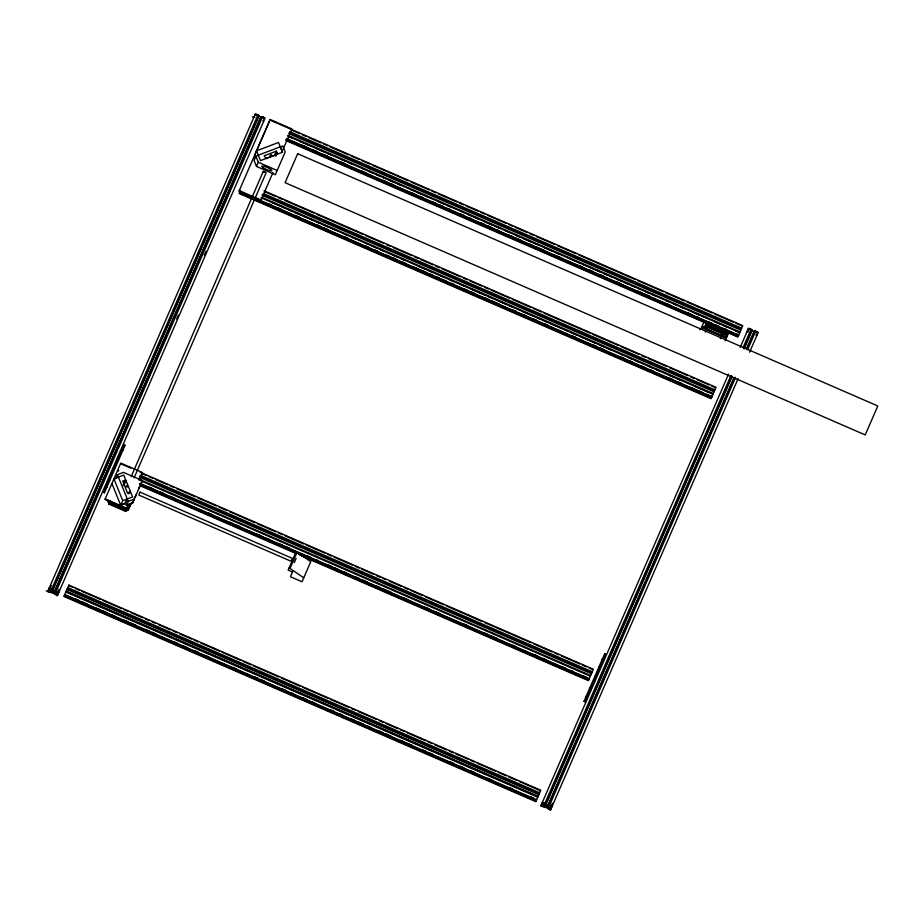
<?xml version="1.0" encoding="UTF-8"?>
<svg xmlns="http://www.w3.org/2000/svg" width="924" height="924" viewBox="0 0 924 924"><rect width="100%" height="100%" fill="white"/><g stroke="black" fill="none" stroke-linecap="round" stroke-linejoin="round"><path stroke-width="1.39" d="M131.231 476.576L263.248 171.402L264.83 171.748L266.158 172.661L134.13 477.835M47.655 591.626L255.428 113.767L257.946 114.853L258.743 115.408L52.194 590.436L49.457 589.835M51.363 585.47L48.637 591.73L51.363 592.33L49.226 590.378M58.963 592.041L54.782 591.002L50.612 588.6L52.61 589.477L51.813 588.923L257.946 114.853M52.021 592.041L53.176 589.408M49.376 590.032C53.234 590.078 63.56 596.269 52.079 592.088L259.043 116.124L256.733 114.53L258.743 115.408M53.962 592.896L260.915 116.932L263.64 117.533L261.584 116.643L55.094 591.695L57.392 593.277L59.113 589.316M54.851 591.025L260.984 116.955M58.766 583.425L55.325 591.348L57.981 591.926M59.91 580.78L61.631 576.819M64.507 570.212L70.825 555.694M71.968 553.049L73.689 549.087M74.844 546.442L80.007 534.557M81.162 531.924L82.883 527.962M84.026 525.317L85.747 521.355M86.902 518.711L92.065 506.826M93.22 504.192L94.941 500.231M96.084 497.586L97.239 494.941M98.96 490.979L101.259 485.701M102.402 483.056L104.123 479.094M105.278 476.461L106.999 472.499M108.143 469.854L113.317 457.969M114.46 455.336L116.181 451.374M117.325 448.729L118.48 446.084M120.201 442.122L122.499 436.844M123.643 434.199L125.364 430.238M126.519 427.604L128.24 423.642M129.383 420.998L134.558 409.113M135.701 406.468L137.422 402.506M140.298 395.911L146.616 381.381M147.759 378.736L151.213 370.813M152.356 368.179L155.798 360.256M156.953 357.611L160.395 349.688M161.538 347.043L163.271 343.081M164.414 340.448L172.453 321.956M173.597 319.311L175.317 315.35M176.472 312.716L181.635 300.831M182.79 298.186L184.511 294.225M185.655 291.58L187.376 287.618M188.531 284.985L193.694 273.1M194.849 270.455L196.569 266.493M197.713 263.848L198.868 261.215M200.589 257.253L202.887 251.963M204.031 249.33L205.752 245.368M206.907 242.723L208.628 238.762M209.771 236.117L210.926 233.483M212.647 229.522L214.946 224.243M216.089 221.598L217.81 217.637M221.829 208.397L227.004 196.512M228.147 193.867L229.868 189.905M232.744 183.298L236.186 175.375M237.329 172.742L239.062 168.78M241.926 162.174L243.647 158.212M244.802 155.567L248.244 147.644M249.388 145.01L252.841 137.087M253.985 134.442L257.426 126.519M258.581 123.874L260.88 118.595M56.399 590.921L262.531 116.851L265.096 117.972L57.323 595.83L53.708 593.474L46.2 590.99M176.657 318.988L178.378 315.026M204.377 255.232L206.098 251.27M103.43 492.423L124.128 444.837M104.4 492.85L125.087 445.252M283.033 149.422L291.938 128.956L270.178 119.496L254.527 155.463L255.405 157.646M270.178 119.496L239.016 191.176L711.815 396.766M118.468 471.067L118.757 470.385M240.506 190.402L239.154 193.497L710.995 398.66L715.938 387.283L263.929 190.737M115.639 478.84L117.452 474.67L123.446 472.372L142.365 480.561L140.564 484.73M258.316 155.347L255.879 156.272L254.065 160.441L256.468 166.401L275.34 174.682L285.216 151.975L282.813 146.027L280.365 146.951L282.501 152.229L260.441 160.626L256.549 150.82L278.505 142.469L282.432 152.194M108.882 504.1L108.039 500.473L108.882 504.1L125.318 511.249L128.217 510.14L131.474 502.633M129.499 505.855L128.147 508.974L125.652 509.933L109.61 502.956L110.499 500.935M256.468 166.401L258.281 162.231L255.879 156.272M123.804 482.42L124.705 480.33L123.192 485.227L124.163 484.857L125.976 480.688L125.006 481.058M127.131 498.972L125.11 503.615L120.721 505.289L122.742 500.646L113.918 478.875L123.747 475.052L132.617 496.927L122.742 500.646M266.077 158.42L264.183 155.786L276.38 151.155L274.567 155.313L266.031 158.57M128.413 493.786L130.284 491.337L129.383 493.416M275.525 155.451L277.154 153.084L276.38 151.155M275.802 156.214L277.154 153.084M127.293 498.96L125.491 503.13L126.461 505.543L132.467 503.257L142.365 480.561M126.461 505.543L128.274 501.386L117.452 474.67M125.652 509.933L126.53 507.911M125.318 511.249L128.54 509.39M128.944 503.811L126.715 508.928L104.966 499.468L120.778 463.109L142.527 472.568L139.201 480.237M260.764 200.635L272.938 172.638M130.677 503.545L129.245 506.444M132.467 503.257L134.28 499.087L128.274 501.386M135.574 496.13L135.216 496.95L136.209 494.663M139.281 487.641L139.639 486.821L139.085 488.103M296.05 551.894L288.138 570.096L292.492 571.991M303.765 577.789L290.009 568.433L297.02 552.309L310.776 561.677L302.033 581.774L290.436 576.726L292.608 571.725M294.282 562.589L296.13 558.327M699.78 329.718L700.184 328.782M700.704 329.556L703.869 322.28M701.189 328.852L701.963 327.073M701.674 327.743L701.339 328.505M706.294 323.331L704.007 328.598L726.241 338.265M705.335 332.143L708.258 325.421L705.832 324.382M720.316 338.658L723.249 331.935L728.066 334.049L725.155 340.76M583.968 701.374L604.666 653.776M584.938 701.79L605.624 654.204M728.551 374.139L540.759 806.028L546.823 807.876L550.427 810.233L738.08 378.678M740.216 347.32L748.544 328.17L751.847 329.81L743.808 348.302M747.874 332.074L747.1 331.473M748.706 330.18L747.932 329.568M734.603 377.269L548.567 805.127L550.623 806.017L546.015 804.596L543.716 803.014L545.714 803.88L544.917 803.337L730.953 375.491M743.011 347.759L751.05 329.267M731.75 376.033L545.299 804.85L541.799 803.637M545.195 806.49C533.148 798.452 562.37 812.854 545.195 806.49L732.051 376.749M744.109 349.018L752.148 330.526L749.849 328.944L751.847 329.81M547.066 807.31L733.991 377.581M746.557 348.51L754.088 331.358L756.756 331.947L754.7 331.058L746.661 349.538M548.937 804.423L558.766 781.981M559.84 779.325L567.948 760.856M569.034 758.2L570.824 754.25M571.898 751.593L580.006 733.125M581.092 730.468L582.813 726.507M583.956 723.862L589.2 712M590.274 709.343L592.065 705.393M593.15 702.737L594.871 698.775M596.015 696.13L601.258 684.268M602.332 681.612L604.053 677.65M605.208 675.005L610.441 663.143M611.526 660.487L613.317 656.537M614.391 653.88L622.499 635.412M623.573 632.755L627.096 624.843M628.17 622.187L631.681 614.275M632.767 611.619L648.336 575.987M649.422 573.33L660.394 548.255M661.48 545.599L669.577 527.119M670.662 524.462L672.453 520.524M673.527 517.867L681.635 499.387M682.721 496.731L684.441 492.769M685.585 490.136L690.829 478.262M691.903 475.606L693.693 471.656M694.779 468.999L696.5 465.038M697.643 462.404L702.887 450.531M703.961 447.874L705.751 443.924M706.837 441.279L714.945 422.799M716.019 420.143L724.127 401.674M725.213 399.018L728.724 391.106M729.798 388.45L734.395 377.893M747.597 347.516L749.965 342.25M751.05 339.593L752.841 335.643M754.331 332.039L757.218 332.27M548.567 805.127L549.514 805.335L735.55 377.477M747.608 349.746L755.647 331.266L758.211 332.374L749.595 352.183M552.39 803.337L550.496 807.692L548.198 806.109L551.085 806.34M124.705 480.33L122.753 481.081L127.674 493.381M127.662 493.173L129.614 492.434L129.314 491.707M120.928 504.816L125.318 503.141M130.192 505.601L126.958 507.461L129.857 506.352M258.304 155.174L280.261 146.824M254.828 115.154L255.763 115.361M261.584 116.643L262.531 116.851M261.377 117.256L264.114 117.856M253.996 117.059L254.943 117.267M754.7 331.058L755.647 331.266M757.045 332.675L757.992 332.883M756.259 334.13L757.172 334.765M48.695 589.223L49.642 589.431M57.808 592.33L58.743 592.538M47.863 591.129L48.81 591.337M57.923 594.421L54.424 593.22L57.531 595.333M550.912 806.744L551.859 806.952M540.979 805.543L544.479 806.744L541.372 804.631M551.039 808.835L547.539 807.634L550.646 809.747M269.935 120.074L742.734 325.652L737.791 337.029L285.782 140.483M291.822 130.192L299.757 133.633M302.402 134.788L306.364 136.509M309.009 137.653L320.905 142.827M323.55 143.982L327.512 145.703M330.157 146.858L348.66 154.897M351.305 156.052L359.228 159.494M361.873 160.649L369.808 164.091M372.453 165.246L408.131 180.757M410.776 181.912L429.279 189.951M431.924 191.106L435.885 192.827M438.53 193.982L457.034 202.021M459.678 203.176L463.64 204.897M466.285 206.04L478.182 211.215M480.827 212.37L484.788 214.091M487.433 215.246L505.936 223.285M508.581 224.44L512.543 226.161M515.188 227.304L527.084 232.478M529.729 233.633L533.691 235.354M536.336 236.498L554.839 244.548M557.484 245.703L575.987 253.742M578.632 254.897L635.458 279.602M638.103 280.757L663.224 291.672M665.857 292.827L684.361 300.866M687.006 302.021L712.115 312.936M714.76 314.091L733.263 322.13M735.908 323.284L742.515 326.149M259.043 116.124L260.915 116.932M752.148 330.526L754.019 331.346M289.628 131.624L741.649 328.17M289.189 132.652L741.198 329.187M252.333 116.921L253.777 117.556M288.773 133.599L740.782 330.134M287.988 135.389L739.985 331.97M289.039 136.613L293 138.334M299.607 141.21L303.569 142.931M306.214 144.086L310.187 145.807M316.793 148.683L324.717 152.125M327.362 153.28L331.323 155.001M340.575 159.02L345.865 161.319M348.51 162.474L352.471 164.195M361.723 168.214L364.368 169.369M368.329 171.09L373.619 173.389M376.264 174.544L380.226 176.265M382.871 177.42L385.516 178.563M389.478 180.284L394.767 182.582M397.412 183.737L401.374 185.458M410.626 189.478L413.271 190.633M417.232 192.354L422.522 194.652M425.167 195.807L429.129 197.528M438.38 201.548L443.67 203.846M446.315 205.001L450.277 206.722M467.463 214.195L471.425 215.916M474.07 217.071L478.031 218.792M484.638 221.668L492.573 225.11M495.218 226.264L499.179 227.985M505.786 230.861L509.759 232.582M516.366 235.458L520.327 237.179M522.972 238.334L530.896 241.776M533.541 242.931L537.514 244.652M544.12 247.528L552.044 250.97M554.689 252.125L558.662 253.846M567.913 257.865L579.798 263.04M582.443 264.195L586.417 265.916M589.05 267.059L600.947 272.233M603.591 273.388L607.553 275.109M610.198 276.264L612.843 277.408M616.805 279.129L622.095 281.427M624.74 282.582L628.701 284.303M631.346 285.458L635.319 287.179M637.953 288.323L640.598 289.478M644.571 291.199L649.849 293.497M652.494 294.652L656.456 296.373M665.707 300.392L668.352 301.547M673.642 303.846L677.604 305.567M680.249 306.722L684.21 308.443M693.462 312.462L698.752 314.761M701.397 315.916L705.359 317.637M714.61 321.656L719.9 323.954M722.545 325.109L726.507 326.83M735.758 330.85L739.731 332.582L287.699 136.082M302.541 145.311L306.502 147.031M313.109 149.907L317.082 151.628M323.689 154.504L327.65 156.225M340.864 161.977L344.837 163.698M362.012 171.171L365.985 172.892M383.16 180.365L387.133 182.086M389.766 183.241L393.739 184.962M410.914 192.435L414.888 194.155M420.166 196.454L422.811 197.609M432.062 201.628L436.024 203.349M438.669 204.504L442.642 206.225M447.921 208.524L450.566 209.667M459.817 213.698L463.79 215.419M469.069 217.718L471.714 218.861M480.965 222.892L484.927 224.613M487.572 225.768L492.862 228.066M496.823 229.787L499.468 230.931M508.72 234.962L512.681 236.683M515.326 237.826L520.616 240.125M529.868 244.155L533.829 245.876M536.474 247.031L544.409 250.473M557.622 256.225L561.584 257.946M578.771 265.419L582.732 267.14M589.339 270.016L593.312 271.737M599.919 274.613L603.88 276.334M617.105 282.086L621.067 283.807M638.241 291.279L642.215 293M644.86 294.155L650.138 296.454M665.996 303.349L669.969 305.07M687.144 312.543L691.117 314.264M696.396 316.562L699.041 317.717M708.292 321.737L712.265 323.458M714.899 324.613L718.872 326.334M724.15 328.632L726.795 329.776M736.047 333.807L738.692 334.95M286.602 138.588L738.611 335.135M286.44 138.958L738.461 335.504M286.382 139.097L738.391 335.631M286.001 139.986L738.01 336.521M708.211 325.525L723.192 332.051M705.509 325.144L727.742 334.811M704.977 326.345L727.211 336.024M702.101 326.357L703.06 326.784M701.997 326.588L702.968 327.015L702.021 329.198L701.05 328.771M701.928 326.738L702.898 327.165M704.331 327.835L706.745 328.886M721.736 335.4L726.576 337.503M701.87 326.877L702.841 327.292M704.227 328.078L726.46 337.745M707.853 329.764L721.586 335.735M701.177 328.494L702.136 328.909M265.026 191.811L275.606 196.419M278.251 197.563L282.213 199.284M284.858 200.439L313.929 213.074M316.574 214.229L362.832 234.338M365.477 235.493L383.98 243.543M386.625 244.687L390.586 246.408M393.231 247.563L411.734 255.602M414.379 256.757L418.341 258.477M420.986 259.632L432.882 264.795M435.527 265.95L439.489 267.671M442.134 268.826L460.637 276.865M463.282 278.02L467.244 279.741M469.889 280.896L481.785 286.059M484.43 287.214L488.392 288.935M491.037 290.09L509.54 298.129M512.185 299.284L530.688 307.322M533.333 308.477L541.256 311.919M543.901 313.074L590.159 333.183M592.804 334.338L617.913 345.253M620.558 346.408L639.061 354.446M641.706 355.601L645.668 357.322M648.313 358.477L666.816 366.516M669.461 367.671L687.964 375.71M690.609 376.865L694.571 378.586M697.216 379.741L709.112 384.904M711.757 386.059L715.719 387.78M264.16 193.832L714.853 389.789M262.393 194.283L714.402 390.817M261.977 195.218L713.986 391.764M262.497 197.632L713.212 393.566M271.494 202.264L279.418 205.717M282.063 206.861L286.024 208.581M288.669 209.736L291.314 210.88M295.276 212.612L300.566 214.911M303.211 216.054L307.172 217.775M309.817 218.93L313.779 220.651M316.424 221.806L319.069 222.95M323.03 224.671L328.32 226.969M330.965 228.124L334.927 229.845M344.178 233.876L346.823 235.019M352.113 237.318L356.075 239.039M365.327 243.07L367.971 244.213M371.933 245.934L377.223 248.233M379.868 249.388L383.83 251.109M393.081 255.14L398.371 257.438M401.016 258.581L404.978 260.302M418.191 266.054L426.126 269.496M428.771 270.651L432.732 272.372M439.339 275.248L443.312 276.969M449.919 279.845L453.88 281.566M460.487 284.442L464.449 286.163M471.067 289.039L475.028 290.76M477.673 291.915L485.597 295.357M488.242 296.512L492.215 298.233M498.821 301.108L506.745 304.562M509.39 305.705L513.351 307.426M522.603 311.457L534.499 316.62M537.144 317.775L541.106 319.496M543.751 320.651L546.396 321.795M550.357 323.516L555.647 325.826M558.292 326.969L562.254 328.69M564.899 329.845L567.544 330.988M571.506 332.721L576.795 335.019M579.44 336.163L583.402 337.884M586.047 339.039L590.009 340.76M592.654 341.915L595.299 343.058M599.26 344.779L604.55 347.077M607.195 348.233L611.157 349.953M620.408 353.984L623.053 355.128M628.343 357.426L632.305 359.147M634.95 360.302L638.911 362.023M648.163 366.043L653.453 368.341M656.098 369.496L660.059 371.217M669.311 375.248L674.601 377.546M677.246 378.69L681.207 380.411M694.421 386.163L702.356 389.605M705 390.76L708.962 392.481M260.903 197.701L712.912 394.248M239.258 190.61L261.018 200.069M257.242 198.891L261.203 200.612M267.81 203.488L271.783 205.209M278.39 208.085L282.351 209.806M295.565 215.558L299.538 217.279M316.713 224.751L320.686 226.472M323.319 227.627L328.609 229.926M344.467 236.821L348.44 238.542M365.615 246.015L369.577 247.736M374.867 250.034L377.512 251.189M386.763 255.209L390.725 256.93M393.37 258.085L397.343 259.806M402.621 262.104L405.266 263.259M414.518 267.279L418.48 269M421.125 270.154L426.414 272.453M430.376 274.174L433.021 275.329M435.666 276.472L439.628 278.193M442.273 279.348L446.234 281.069M451.524 283.368L454.169 284.523M463.421 288.542L467.382 290.263M470.027 291.418L475.317 293.716M484.569 297.736L488.53 299.457M491.175 300.612L499.11 304.054M512.323 309.806L516.285 311.527M522.892 314.403L526.865 316.123M533.471 318.999L537.433 320.72M544.04 323.596L548.013 325.317M571.794 335.666L575.768 337.387M592.942 344.86L596.916 346.581M599.549 347.736L604.839 350.034M620.697 356.93L624.67 358.651M629.949 360.949L632.594 362.104M641.845 366.123L645.818 367.844M651.097 370.143L653.742 371.298M669.6 378.193L673.573 379.914M678.851 382.213L681.496 383.368M690.748 387.387L694.709 389.108M697.354 390.263L702.644 392.561M706.606 394.282L711.896 396.581M239.824 191.973L251.709 197.135M254.354 198.29L711.653 397.135M239.766 192.1L711.596 397.262M239.374 192.989L251.27 198.163M253.915 199.318L711.214 398.152M124.07 444.941L125.04 445.368M604.619 653.892L605.578 654.308M121.933 449.873L122.892 450.288M602.471 658.824L603.441 659.239M121.621 450.6L122.58 451.016M602.159 659.54L603.118 659.967M118.399 457.992L119.369 458.408M598.937 666.932L599.907 667.359M120.524 463.675L130.769 468.122M139.998 472.141L593.335 669.253L588.392 680.63L301.582 555.925M142.423 473.793L146.385 475.514M149.03 476.668L153.003 478.389M155.636 479.544L167.533 484.707M170.178 485.862L174.139 487.583M176.784 488.738L195.287 496.777M197.932 497.932L216.435 505.971M219.08 507.126L227.015 510.568M229.649 511.723L254.77 522.638M257.415 523.793L275.918 531.831M278.551 532.986L282.525 534.707M285.17 535.862L303.673 543.901M306.306 545.056L324.821 553.095M327.454 554.25L331.427 555.971M334.072 557.126L352.575 565.165M355.209 566.32L359.182 568.041M361.827 569.196L373.712 574.358M376.357 575.513L380.33 577.234M382.963 578.389L385.608 579.533M389.582 581.254L401.478 586.428M404.111 587.583L408.085 589.304M410.73 590.448L422.614 595.622M425.259 596.777L443.763 604.816M446.408 605.971L482.097 621.482M484.742 622.637L531 642.746M533.645 643.901L552.148 651.94M554.781 653.095L558.754 654.816M561.399 655.971L579.902 664.01M582.547 665.164L586.509 666.885M589.154 668.04L591.799 669.184M140.229 475.225L592.238 671.771M139.778 476.253L591.799 672.799M139.374 477.2L591.383 673.746M138.565 479.036L590.598 675.536M140.933 480.838L590.321 676.183M149.18 487.179L153.141 488.9M159.748 491.776L163.71 493.497M170.328 496.373L174.29 498.094M208.651 513.039L212.612 514.76M229.799 522.233L233.76 523.954M236.405 525.109L240.367 526.83M257.553 534.303L261.515 536.024M266.805 538.322L269.45 539.477M278.702 543.497L282.663 545.218M285.308 546.373L289.27 548.094M306.456 555.567L310.418 557.288M315.708 559.586L318.353 560.741M327.604 564.76L331.566 566.481M334.211 567.636L338.172 569.357M343.462 571.656L346.107 572.811M355.359 576.83L359.321 578.551M361.965 579.706L367.255 582.005M376.507 586.024L380.469 587.745M383.113 588.9L391.037 592.342M404.262 598.094L408.223 599.815M425.41 607.287L429.371 609.008M435.978 611.884L439.94 613.605M463.733 623.954L467.694 625.675M484.881 633.148L488.842 634.869M491.487 636.024L496.777 638.322M512.635 645.218L516.597 646.939M533.783 654.411L537.745 656.132M543.035 658.431L545.68 659.586M561.538 666.481L565.5 668.202M570.789 670.501L573.434 671.656M582.686 675.675L586.648 677.396M141.164 483.922L589.212 678.736M139.686 483.714L295.634 551.524M299.607 553.257L589.05 679.105M139.628 483.853L588.992 679.244M140.552 485.308L296.512 553.13M299.157 554.273L588.611 680.133M299.041 554.55L302.518 556.063M140.344 485.816L296.292 553.626M109.148 479.267L110.118 479.683M589.697 688.207L590.655 688.634M105.937 486.659L106.907 487.075M586.474 695.61L587.445 696.026M105.625 487.387L106.583 487.803M586.163 696.326L587.133 696.754M289.05 568.017L290.009 568.433M103.476 492.319L104.447 492.735M584.014 701.258L584.984 701.686M105.209 498.902L126.969 508.362M109.205 503.349L125.641 510.498M68.676 585.585L72.638 587.306M75.283 588.449L79.245 590.182M81.89 591.325L100.393 599.376M103.038 600.519L121.541 608.569M124.186 609.713L128.147 611.445M130.792 612.589L142.689 617.763M145.334 618.907L149.295 620.639M151.94 621.783L155.902 623.515M158.547 624.659L170.443 629.833M173.088 630.976L177.05 632.709M179.695 633.852L191.591 639.027M194.236 640.17L198.198 641.903M200.843 643.046L219.346 651.097M221.991 652.24L240.494 660.29M243.139 661.434L251.062 664.887M253.707 666.031L278.817 676.957M281.462 678.101L299.965 686.151M302.61 687.294L327.72 698.221M330.365 699.364L348.868 707.414M351.513 708.558L355.474 710.29M358.119 711.434L376.622 719.484M379.267 720.628L383.229 722.36M385.874 723.504L397.77 728.678M400.415 729.821L404.377 731.554M407.022 732.697L425.525 740.748M428.17 741.891L432.132 743.624M434.777 744.767L446.673 749.942M449.318 751.085L453.28 752.817M455.925 753.961L467.821 759.135M470.466 760.279L474.428 762.011M477.073 763.155L495.576 771.205M498.221 772.349L506.144 775.802M508.789 776.945L516.724 780.399M519.369 781.542L540.505 790.736M67.799 587.595L539.639 792.757M67.348 588.611L539.189 793.774M66.944 589.558L538.784 794.721M65.858 592.041L537.699 797.204M75.421 598.971L79.383 600.704M82.028 601.847L87.318 604.146M96.57 608.177L100.531 609.898M103.176 611.041L107.138 612.774M112.428 615.072L115.073 616.216M124.324 620.235L128.286 621.967M130.931 623.111L136.221 625.409M145.472 629.44L149.434 631.161M152.079 632.305L156.041 634.037M173.227 641.499L177.189 643.231M183.795 646.095L187.757 647.828M194.375 650.692L198.337 652.425M204.943 655.301L208.905 657.022M232.698 667.359L236.66 669.091M253.846 676.553L257.808 678.285M260.452 679.429L264.414 681.161M281.601 688.623L285.562 690.355M290.852 692.654L293.497 693.797M302.749 697.816L306.71 699.549M312 701.847L314.645 702.991M330.503 709.886L334.465 711.619M339.755 713.917L342.4 715.061M351.651 719.08L355.613 720.812M358.258 721.956L363.548 724.254M367.509 725.987L370.154 727.13M379.406 731.15L383.368 732.882M386.013 734.026L391.302 736.324M400.554 740.343L404.516 742.076M407.161 743.219L412.451 745.518M421.702 749.549L425.664 751.27M428.309 752.413L432.27 754.146M449.457 761.607L453.418 763.34M460.025 766.204L463.998 767.936M470.605 770.801L474.566 772.533M487.78 778.274L491.753 780.006M508.928 787.467L512.889 789.2M530.076 796.661L534.037 798.394M49.295 587.837L51.813 588.923M64.772 594.559L536.601 799.722M542.411 802.24L544.917 803.337M549.514 805.335L552.078 806.444M64.611 594.929L536.394 800.219M64.16 595.957L536.001 801.108M258.281 162.231L277.154 170.513M264.576 172.314L263.248 171.402M751.593 330.411L748.324 328.667M755.982 335.123L756.779 335.678M747.504 330.561L748.301 331.115M263.698 118.826L264.483 119.369M258.477 115.997L255.22 114.253M262.866 120.721L263.663 121.263M550.669 807.299L551.466 807.853M545.46 804.481L542.192 802.737M57.565 592.885L58.362 593.439M50.046 588.484L52.345 590.066M49.087 588.322L49.884 588.877M49.319 590.17L52.079 592.088M48.256 590.217L49.053 590.771M111.896 483.518L120.721 505.289M108.616 500.485L109.61 502.956M276.426 153.361L276.819 154.331M254.735 154.989L255.613 157.172M126.38 486.267C127.685 489.119 128.459 483.933 126.38 486.267M270.282 155.29C271.587 158.143 272.361 152.957 270.282 155.29M68.896 585.077L63.941 596.454L535.781 801.616L540.725 790.239L68.896 585.077M140.044 492.146L138.785 495.033L291.072 561.249L292.319 558.362L140.044 492.146M297.667 153.731L285.089 182.675L865.211 434.927L877.8 405.983L297.667 153.731M537.999 796.523L66.158 591.36L537.976 796.557M263.432 167.925A5.532 1.086 23.7 0 0 271.806 170.79A5.532 1.086 23.7 0 0 265.246 166.678A5.532 1.086 23.7 0 0 263.432 167.925"/></g></svg>
